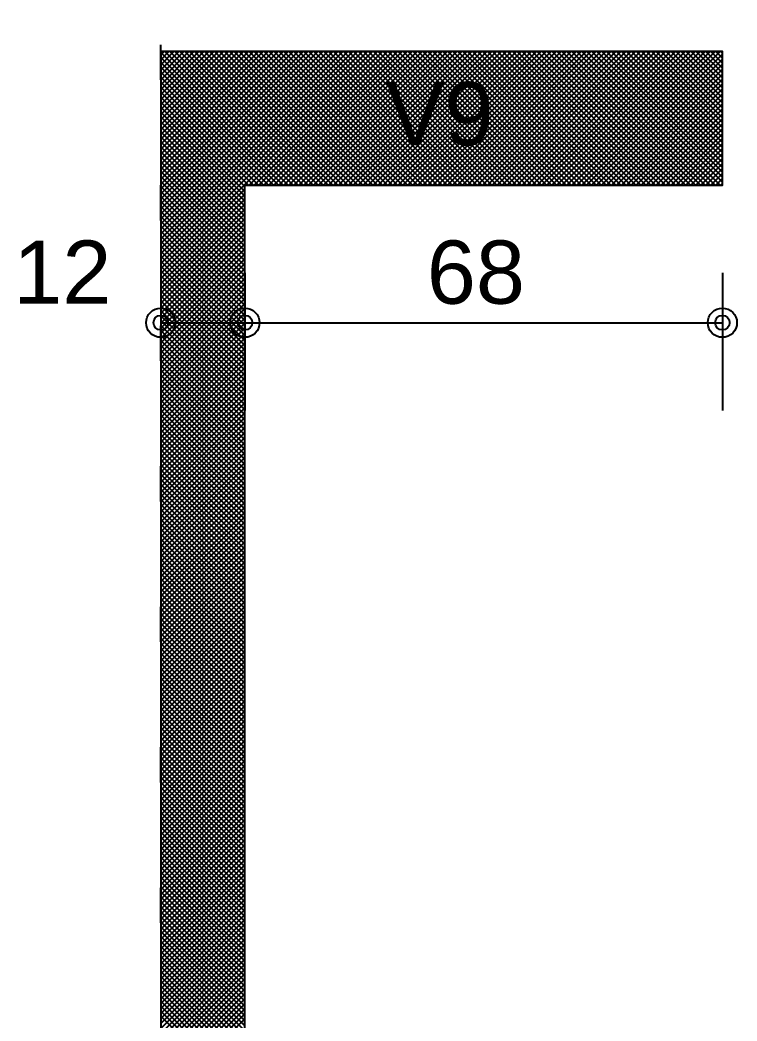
# Model space of a CAD drawing. Extents: x 0 to 119, y 0 to 84.
# Drawn here: x 13.589 to 15.632, y 47.981 to 50.831 of the extents above; entities that cross this region are included whole.
import ezdxf

# ---------------------------------------------------------------- set-up
doc = ezdxf.new("R2010")
doc.units = 0
doc.header["$MEASUREMENT"] = 0
doc.linetypes.add('ESTILO_TQS_0002', pattern=[0.4, 0.1, -0.3])
for name, color, linetype in [('29', 9, 'CONTINUOUS'), ('3', 7, 'CONTINUOUS'), ('32', 250, 'CONTINUOUS'), ('6', 178, 'CONTINUOUS')]:
    doc.layers.add(name, color=color, linetype=linetype)
doc.styles.add('TQS_ARIAL', font='arial.ttf')

msp = doc.modelspace()

# ---------------------------------------------------------------- linework, layer by layer
at = {"layer": '29', "color": 9, "linetype": 'Continuous'}
for p, q in [((13.990148, 50.123304), (14.607683, 50.74084)), ((13.990148, 50.137446), (14.593541, 50.74084)), ((13.990148, 50.151589), (14.579399, 50.74084)), ((13.990148, 50.165731), (14.565257, 50.74084)), ((13.990148, 50.179873), (14.551115, 50.74084)), ((13.990148, 50.194015), (14.536973, 50.74084)), ((13.990148, 50.208157), (14.522831, 50.74084)), ((13.990148, 50.222299), (14.508689, 50.74084)), ((13.990148, 50.236441), (14.494546, 50.74084)), ((13.990148, 50.250584), (14.480404, 50.74084)), ((13.990148, 50.264726), (14.466262, 50.74084)), ((13.990148, 50.278868), (14.45212, 50.74084)), ((13.990148, 50.29301), (14.437978, 50.74084)), ((13.990148, 50.307152), (14.423836, 50.74084)), ((13.990148, 50.321294), (14.409694, 50.74084)), ((13.990148, 50.335436), (14.395551, 50.74084)), ((13.990148, 50.349579), (14.381409, 50.74084)), ((13.990148, 50.363721), (14.367267, 50.74084)), ((13.990148, 50.377863), (14.353125, 50.74084)), ((13.990148, 50.392005), (14.338983, 50.74084)), ((13.990148, 50.406147), (14.324841, 50.74084)), ((13.990148, 50.420289), (14.310699, 50.74084)), ((13.990148, 50.434431), (14.296556, 50.74084)), ((13.990148, 50.448573), (14.282414, 50.74084)), ((13.990148, 50.462716), (14.268272, 50.74084)), ((13.990148, 50.476858), (14.25413, 50.74084)), ((13.990148, 50.491), (14.239988, 50.74084)), ((13.990148, 50.505142), (14.225846, 50.74084)), ((13.990148, 50.519284), (14.211704, 50.74084)), ((13.990148, 50.533426), (14.197562, 50.74084)), ((13.990148, 50.547568), (14.183419, 50.74084)), ((13.990148, 50.561711), (14.169277, 50.74084)), ((13.990148, 50.575853), (14.155135, 50.74084)), ((13.990148, 50.589995), (14.140993, 50.74084)), ((13.990148, 50.604137), (14.126851, 50.74084)), ((13.990148, 50.618279), (14.112709, 50.74084)), ((13.990148, 50.632421), (14.098567, 50.74084)), ((13.990148, 50.646563), (14.084424, 50.74084)), ((13.990148, 50.660706), (14.070282, 50.74084)), ((13.990148, 50.674848), (14.05614, 50.74084)), ((13.990148, 50.68899), (14.041998, 50.74084)), ((13.990148, 50.703132), (14.027856, 50.74084)), ((13.990148, 50.717274), (14.013714, 50.74084)), ((13.990148, 50.731416), (13.999572, 50.74084)), ((13.990148, 50.738407), (14.367715, 50.36084)), ((14.001857, 50.74084), (14.381857, 50.36084)), ((14.015999, 50.74084), (14.395999, 50.36084)), ((14.030141, 50.74084), (14.410141, 50.36084)), ((14.044283, 50.74084), (14.424283, 50.36084)), ((14.058425, 50.74084), (14.438425, 50.36084)), ((14.072568, 50.74084), (14.452568, 50.36084)), ((14.08671, 50.74084), (14.46671, 50.36084)), ((14.100852, 50.74084), (14.480852, 50.36084)), ((14.114994, 50.74084), (14.494994, 50.36084)), ((14.129136, 50.74084), (14.509136, 50.36084)), ((14.143278, 50.74084), (14.523278, 50.36084)), ((14.15742, 50.74084), (14.53742, 50.36084)), ((14.171563, 50.74084), (14.551563, 50.36084)), ((14.185705, 50.74084), (14.565705, 50.36084)), ((14.199847, 50.74084), (14.579847, 50.36084)), ((14.213989, 50.74084), (14.593989, 50.36084)), ((14.228131, 50.74084), (14.608131, 50.36084)), ((14.241826, 50.36084), (14.621826, 50.74084)), ((14.242273, 50.74084), (14.622273, 50.36084)), ((14.255968, 50.36084), (14.635968, 50.74084)), ((14.256415, 50.74084), (14.636415, 50.36084)), ((14.27011, 50.36084), (14.65011, 50.74084)), ((14.270557, 50.74084), (14.650557, 50.36084)), ((14.284252, 50.36084), (14.664252, 50.74084)), ((14.2847, 50.74084), (14.6647, 50.36084)), ((14.298394, 50.36084), (14.678394, 50.74084)), ((14.298842, 50.74084), (14.678842, 50.36084)), ((14.312536, 50.36084), (14.692536, 50.74084)), ((14.312984, 50.74084), (14.692984, 50.36084)), ((14.326678, 50.36084), (14.706678, 50.74084)), ((14.327126, 50.74084), (14.707126, 50.36084)), ((14.340821, 50.36084), (14.720821, 50.74084)), ((14.341268, 50.74084), (14.721268, 50.36084)), ((14.354963, 50.36084), (14.734963, 50.74084)), ((14.35541, 50.74084), (14.73541, 50.36084)), ((14.369105, 50.36084), (14.749105, 50.74084)), ((14.369552, 50.74084), (14.749552, 50.36084)), ((14.383247, 50.36084), (14.763247, 50.74084)), ((14.383695, 50.74084), (14.763695, 50.36084)), ((14.397389, 50.36084), (14.777389, 50.74084)), ((14.397837, 50.74084), (14.777837, 50.36084)), ((14.411531, 50.36084), (14.791531, 50.74084)), ((14.411979, 50.74084), (14.791979, 50.36084)), ((14.425673, 50.36084), (14.805673, 50.74084)), ((14.426121, 50.74084), (14.806121, 50.36084)), ((14.439816, 50.36084), (14.819816, 50.74084)), ((14.440263, 50.74084), (14.820263, 50.36084)), ((14.453958, 50.36084), (14.833958, 50.74084)), ((14.454405, 50.74084), (14.834405, 50.36084)), ((14.4681, 50.36084), (14.8481, 50.74084)), ((14.468547, 50.74084), (14.848547, 50.36084)), ((14.482242, 50.36084), (14.862242, 50.74084)), ((14.482689, 50.74084), (14.862689, 50.36084)), ((14.496384, 50.36084), (14.876384, 50.74084)), ((14.496832, 50.74084), (14.876832, 50.36084)), ((14.510526, 50.36084), (14.890526, 50.74084)), ((14.510974, 50.74084), (14.890974, 50.36084)), ((14.524668, 50.36084), (14.904668, 50.74084)), ((14.525116, 50.74084), (14.905116, 50.36084)), ((14.53881, 50.36084), (14.91881, 50.74084)), ((14.539258, 50.74084), (14.919258, 50.36084)), ((14.552953, 50.36084), (14.932953, 50.74084)), ((14.5534, 50.74084), (14.9334, 50.36084)), ((14.567095, 50.36084), (14.947095, 50.74084)), ((14.567542, 50.74084), (14.947542, 50.36084)), ((14.581237, 50.36084), (14.961237, 50.74084)), ((14.581684, 50.74084), (14.961684, 50.36084)), ((14.595379, 50.36084), (14.975379, 50.74084)), ((14.595827, 50.74084), (14.975827, 50.36084)), ((14.609521, 50.36084), (14.989521, 50.74084)), ((14.609969, 50.74084), (14.989969, 50.36084)), ((14.623663, 50.36084), (15.003663, 50.74084)), ((14.624111, 50.74084), (15.004111, 50.36084)), ((14.637805, 50.36084), (15.017805, 50.74084)), ((14.638253, 50.74084), (15.018253, 50.36084)), ((14.651948, 50.36084), (15.031948, 50.74084)), ((14.652395, 50.74084), (15.032395, 50.36084)), ((14.66609, 50.36084), (15.04609, 50.74084)), ((14.666537, 50.74084), (15.046537, 50.36084)), ((14.680232, 50.36084), (15.060232, 50.74084)), ((14.680679, 50.74084), (15.060679, 50.36084)), ((14.694374, 50.36084), (15.074374, 50.74084)), ((14.694822, 50.74084), (15.074822, 50.36084)), ((14.708516, 50.36084), (15.088516, 50.74084)), ((14.708964, 50.74084), (15.088964, 50.36084)), ((14.722658, 50.36084), (15.102658, 50.74084)), ((14.723106, 50.74084), (15.103106, 50.36084)), ((14.7368, 50.36084), (15.1168, 50.74084)), ((14.737248, 50.74084), (15.117248, 50.36084)), ((14.750942, 50.36084), (15.130942, 50.74084)), ((14.75139, 50.74084), (15.13139, 50.36084)), ((14.765085, 50.36084), (15.145085, 50.74084)), ((14.765532, 50.74084), (15.145532, 50.36084)), ((14.779227, 50.36084), (15.159227, 50.74084)), ((14.779674, 50.74084), (15.159674, 50.36084)), ((14.793369, 50.36084), (15.173369, 50.74084)), ((14.793816, 50.74084), (15.173816, 50.36084)), ((14.807511, 50.36084), (15.187511, 50.74084)), ((14.807959, 50.74084), (15.187959, 50.36084)), ((14.821653, 50.36084), (15.201653, 50.74084)), ((14.822101, 50.74084), (15.202101, 50.36084)), ((14.835795, 50.36084), (15.215795, 50.74084)), ((14.836243, 50.74084), (15.216243, 50.36084)), ((14.849937, 50.36084), (15.229937, 50.74084)), ((14.850385, 50.74084), (15.230385, 50.36084)), ((14.86408, 50.36084), (15.24408, 50.74084)), ((14.864527, 50.74084), (15.244527, 50.36084)), ((14.878222, 50.36084), (15.258222, 50.74084)), ((14.878669, 50.74084), (15.258669, 50.36084)), ((14.892364, 50.36084), (15.272364, 50.74084)), ((14.892811, 50.74084), (15.272811, 50.36084)), ((14.906506, 50.36084), (15.286506, 50.74084)), ((14.906954, 50.74084), (15.286954, 50.36084)), ((14.920648, 50.36084), (15.300648, 50.74084)), ((14.921096, 50.74084), (15.301096, 50.36084)), ((14.93479, 50.36084), (15.31479, 50.74084)), ((14.935238, 50.74084), (15.315238, 50.36084)), ((14.948932, 50.36084), (15.328932, 50.74084)), ((14.94938, 50.74084), (15.32938, 50.36084)), ((14.963075, 50.36084), (15.343075, 50.74084)), ((14.963522, 50.74084), (15.343522, 50.36084)), ((14.977217, 50.36084), (15.357217, 50.74084)), ((14.977664, 50.74084), (15.357664, 50.36084)), ((14.991359, 50.36084), (15.371359, 50.74084)), ((14.991806, 50.74084), (15.371806, 50.36084)), ((15.005501, 50.36084), (15.385501, 50.74084)), ((15.005949, 50.74084), (15.385949, 50.36084)), ((15.019643, 50.36084), (15.399643, 50.74084)), ((15.020091, 50.74084), (15.400091, 50.36084)), ((15.033785, 50.36084), (15.413785, 50.74084)), ((15.034233, 50.74084), (15.414233, 50.36084)), ((15.047927, 50.36084), (15.427927, 50.74084)), ((15.048375, 50.74084), (15.428375, 50.36084)), ((15.062069, 50.36084), (15.442069, 50.74084)), ((15.062517, 50.74084), (15.442517, 50.36084)), ((15.076212, 50.36084), (15.456212, 50.74084)), ((15.076659, 50.74084), (15.456659, 50.36084)), ((15.090354, 50.36084), (15.470354, 50.74084)), ((15.090801, 50.74084), (15.470801, 50.36084)), ((15.104496, 50.36084), (15.484496, 50.74084)), ((15.104943, 50.74084), (15.484943, 50.36084)), ((15.118638, 50.36084), (15.498638, 50.74084)), ((15.119086, 50.74084), (15.499086, 50.36084)), ((15.13278, 50.36084), (15.51278, 50.74084)), ((15.133228, 50.74084), (15.513228, 50.36084)), ((15.146922, 50.36084), (15.526922, 50.74084)), ((15.14737, 50.74084), (15.52737, 50.36084)), ((15.161064, 50.36084), (15.541064, 50.74084)), ((15.161512, 50.74084), (15.541512, 50.36084)), ((15.175207, 50.36084), (15.555207, 50.74084)), ((15.175654, 50.74084), (15.555654, 50.36084)), ((15.189349, 50.36084), (15.569349, 50.74084)), ((15.189796, 50.74084), (15.569796, 50.36084)), ((15.203491, 50.36084), (15.583491, 50.74084)), ((15.203938, 50.74084), (15.583938, 50.36084)), ((15.217633, 50.36084), (15.590148, 50.733355)), ((15.218081, 50.74084), (15.590148, 50.368773)), ((15.232223, 50.74084), (15.590148, 50.382915)), ((15.246365, 50.74084), (15.590148, 50.397057)), ((15.260507, 50.74084), (15.590148, 50.411199)), ((15.274649, 50.74084), (15.590148, 50.425341)), ((15.288791, 50.74084), (15.590148, 50.439483)), ((15.302933, 50.74084), (15.590148, 50.453626)), ((15.317075, 50.74084), (15.590148, 50.467768)), ((15.331218, 50.74084), (15.590148, 50.48191)), ((15.34536, 50.74084), (15.590148, 50.496052)), ((15.359502, 50.74084), (15.590148, 50.510194)), ((15.373644, 50.74084), (15.590148, 50.524336)), ((15.387786, 50.74084), (15.590148, 50.538478)), ((15.401928, 50.74084), (15.590148, 50.55262)), ((15.41607, 50.74084), (15.590148, 50.566763)), ((15.430213, 50.74084), (15.590148, 50.580905)), ((15.444355, 50.74084), (15.590148, 50.595047)), ((15.458497, 50.74084), (15.590148, 50.609189)), ((15.472639, 50.74084), (15.590148, 50.623331)), ((15.486781, 50.74084), (15.590148, 50.637473)), ((15.500923, 50.74084), (15.590148, 50.651615)), ((15.515065, 50.74084), (15.590148, 50.665758)), ((15.529208, 50.74084), (15.590148, 50.6799)), ((15.54335, 50.74084), (15.590148, 50.694042)), ((15.557492, 50.74084), (15.590148, 50.708184)), ((15.571634, 50.74084), (15.590148, 50.722326)), ((15.585776, 50.74084), (15.590148, 50.736468)), ((13.990148, 50.724265), (14.353573, 50.36084)), ((13.990148, 50.710123), (14.33943, 50.36084)), ((15.231775, 50.36084), (15.590148, 50.719213)), ((15.245917, 50.36084), (15.590148, 50.705071)), ((13.990148, 50.695981), (14.325288, 50.36084)), ((13.990148, 50.681838), (14.311146, 50.36084)), ((15.260059, 50.36084), (15.590148, 50.690928)), ((15.274202, 50.36084), (15.590148, 50.676786)), ((13.990148, 50.667696), (14.297004, 50.36084)), ((13.990148, 50.653554), (14.282862, 50.36084)), ((15.288344, 50.36084), (15.590148, 50.662644)), ((15.302486, 50.36084), (15.590148, 50.648502)), ((13.990148, 50.639412), (14.26872, 50.36084)), ((13.990148, 50.62527), (14.254578, 50.36084)), ((15.316628, 50.36084), (15.590148, 50.63436)), ((15.33077, 50.36084), (15.590148, 50.620218)), ((13.990148, 50.611128), (14.240436, 50.36084)), ((13.990148, 50.596986), (14.230148, 50.356986)), ((15.344912, 50.36084), (15.590148, 50.606076)), ((15.359054, 50.36084), (15.590148, 50.591934)), ((13.990148, 50.582843), (14.230148, 50.342843)), ((13.990148, 50.568701), (14.230148, 50.328701)), ((15.373196, 50.36084), (15.590148, 50.577791)), ((15.387339, 50.36084), (15.590148, 50.563649)), ((13.990148, 50.554559), (14.230148, 50.314559)), ((13.990148, 50.540417), (14.230148, 50.300417)), ((13.990148, 50.526275), (14.230148, 50.286275)), ((15.401481, 50.36084), (15.590148, 50.549507)), ((15.415623, 50.36084), (15.590148, 50.535365)), ((13.990148, 50.512133), (14.230148, 50.272133)), ((13.990148, 50.497991), (14.230148, 50.257991)), ((15.429765, 50.36084), (15.590148, 50.521223)), ((15.443907, 50.36084), (15.590148, 50.507081)), ((13.990148, 50.483848), (14.230148, 50.243848)), ((13.990148, 50.469706), (14.230148, 50.229706)), ((15.458049, 50.36084), (15.590148, 50.492939)), ((15.472191, 50.36084), (15.590148, 50.478796)), ((13.990148, 50.455564), (14.230148, 50.215564)), ((13.990148, 50.441422), (14.230148, 50.201422)), ((15.486334, 50.36084), (15.590148, 50.464654)), ((15.500476, 50.36084), (15.590148, 50.450512)), ((13.990148, 50.42728), (14.230148, 50.18728)), ((13.990148, 50.413138), (14.230148, 50.173138)), ((15.514618, 50.36084), (15.590148, 50.43637)), ((15.52876, 50.36084), (15.590148, 50.422228)), ((13.990148, 50.398996), (14.230148, 50.158996)), ((13.990148, 50.384854), (14.230148, 50.144854)), ((15.542902, 50.36084), (15.590148, 50.408086)), ((15.557044, 50.36084), (15.590148, 50.393944)), ((13.990148, 50.370711), (14.230148, 50.130711)), ((13.990148, 50.356569), (14.230148, 50.116569)), ((15.571186, 50.36084), (15.590148, 50.379801)), ((15.585329, 50.36084), (15.590148, 50.365659)), ((13.990148, 50.109162), (14.230148, 50.349162)), ((13.990148, 50.342427), (14.230148, 50.102427)), ((13.990148, 50.09502), (14.230148, 50.33502)), ((13.990148, 50.328285), (14.230148, 50.088285)), ((13.990148, 50.080878), (14.230148, 50.320878)), ((13.990148, 50.314143), (14.230148, 50.074143)), ((13.990148, 50.066736), (14.230148, 50.306736)), ((13.990148, 50.300001), (14.230148, 50.060001)), ((13.990148, 50.052594), (14.230148, 50.292594)), ((13.990148, 50.285859), (14.230148, 50.045859)), ((13.990148, 50.038452), (14.230148, 50.278452)), ((13.990148, 50.271716), (14.230148, 50.031716)), ((13.990148, 50.024309), (14.230148, 50.264309)), ((13.990148, 50.257574), (14.230148, 50.017574)), ((13.990148, 50.010167), (14.230148, 50.250167)), ((13.990148, 50.243432), (14.230148, 50.003432)), ((13.990148, 49.996025), (14.230148, 50.236025)), ((13.990148, 50.22929), (14.230148, 49.98929)), ((13.990148, 49.981883), (14.230148, 50.221883)), ((13.990148, 50.215148), (14.230148, 49.975148)), ((13.990148, 49.967741), (14.230148, 50.207741)), ((13.990148, 50.201006), (14.230148, 49.961006)), ((13.990148, 49.953599), (14.230148, 50.193599)), ((13.990148, 50.186864), (14.230148, 49.946864)), ((13.990148, 49.939457), (14.230148, 50.179457)), ((13.990148, 50.172721), (14.230148, 49.932721)), ((13.990148, 49.925314), (14.230148, 50.165314)), ((13.990148, 50.158579), (14.230148, 49.918579)), ((13.990148, 49.911172), (14.230148, 50.151172)), ((13.990148, 50.144437), (14.230148, 49.904437)), ((13.990148, 49.89703), (14.230148, 50.13703)), ((13.990148, 50.130295), (14.230148, 49.890295)), ((13.990148, 49.882888), (14.230148, 50.122888)), ((13.990148, 50.116153), (14.230148, 49.876153)), ((13.990148, 49.868746), (14.230148, 50.108746)), ((13.990148, 50.102011), (14.230148, 49.862011)), ((13.990148, 49.854604), (14.230148, 50.094604)), ((13.990148, 50.087869), (14.230148, 49.847869)), ((13.990148, 49.840462), (14.230148, 50.080462)), ((13.990148, 50.073727), (14.230148, 49.833727)), ((13.990148, 49.82632), (14.230148, 50.06632)), ((13.990148, 50.059584), (14.230148, 49.819584)), ((13.990148, 49.812177), (14.230148, 50.052177)), ((13.990148, 50.045442), (14.230148, 49.805442)), ((13.990148, 49.798035), (14.230148, 50.038035)), ((13.990148, 50.0313), (14.230148, 49.7913)), ((13.990148, 49.783893), (14.230148, 50.023893)), ((13.990148, 50.017158), (14.230148, 49.777158)), ((13.990148, 49.769751), (14.230148, 50.009751)), ((13.990148, 50.003016), (14.230148, 49.763016)), ((13.990148, 49.755609), (14.230148, 49.995609)), ((13.990148, 49.988874), (14.230148, 49.748874)), ((13.990148, 49.741467), (14.230148, 49.981467)), ((13.990148, 49.974732), (14.230148, 49.734732)), ((13.990148, 49.727325), (14.230148, 49.967325)), ((13.990148, 49.960589), (14.230148, 49.720589)), ((13.990148, 49.713182), (14.230148, 49.953182)), ((13.990148, 49.946447), (14.230148, 49.706447)), ((13.990148, 49.69904), (14.230148, 49.93904)), ((13.990148, 49.932305), (14.230148, 49.692305)), ((13.990148, 49.684898), (14.230148, 49.924898)), ((13.990148, 49.918163), (14.230148, 49.678163)), ((13.990148, 49.670756), (14.230148, 49.910756)), ((13.990148, 49.904021), (14.230148, 49.664021)), ((13.990148, 49.656614), (14.230148, 49.896614)), ((13.990148, 49.889879), (14.230148, 49.649879)), ((13.990148, 49.642472), (14.230148, 49.882472)), ((13.990148, 49.875737), (14.230148, 49.635737)), ((13.990148, 49.62833), (14.230148, 49.86833)), ((13.990148, 49.861595), (14.230148, 49.621595)), ((13.990148, 49.614187), (14.230148, 49.854187)), ((13.990148, 49.847452), (14.230148, 49.607452)), ((13.990148, 49.600045), (14.230148, 49.840045)), ((13.990148, 49.83331), (14.230148, 49.59331)), ((13.990148, 49.585903), (14.230148, 49.825903)), ((13.990148, 49.819168), (14.230148, 49.579168)), ((13.990148, 49.571761), (14.230148, 49.811761)), ((13.990148, 49.805026), (14.230148, 49.565026)), ((13.990148, 49.557619), (14.230148, 49.797619)), ((13.990148, 49.790884), (14.230148, 49.550884)), ((13.990148, 49.543477), (14.230148, 49.783477)), ((13.990148, 49.776742), (14.230148, 49.536742)), ((13.990148, 49.529335), (14.230148, 49.769335)), ((13.990148, 49.7626), (14.230148, 49.5226)), ((13.990148, 49.515193), (14.230148, 49.755193)), ((13.990148, 49.748457), (14.230148, 49.508457)), ((13.990148, 49.50105), (14.230148, 49.74105)), ((13.990148, 49.734315), (14.230148, 49.494315)), ((13.990148, 49.486908), (14.230148, 49.726908)), ((13.990148, 49.720173), (14.230148, 49.480173)), ((13.990148, 49.472766), (14.230148, 49.712766)), ((13.990148, 49.706031), (14.230148, 49.466031)), ((13.990148, 49.458624), (14.230148, 49.698624)), ((13.990148, 49.691889), (14.230148, 49.451889)), ((13.990148, 49.444482), (14.230148, 49.684482)), ((13.990148, 49.677747), (14.230148, 49.437747)), ((13.990148, 49.43034), (14.230148, 49.67034)), ((13.990148, 49.663605), (14.230148, 49.423605)), ((13.990148, 49.416198), (14.230148, 49.656198)), ((13.990148, 49.649462), (14.230148, 49.409462)), ((13.990148, 49.402055), (14.230148, 49.642055)), ((13.990148, 49.63532), (14.230148, 49.39532)), ((13.990148, 49.387913), (14.230148, 49.627913)), ((13.990148, 49.621178), (14.230148, 49.381178)), ((13.990148, 49.373771), (14.230148, 49.613771)), ((13.990148, 49.607036), (14.230148, 49.367036)), ((13.990148, 49.359629), (14.230148, 49.599629)), ((13.990148, 49.592894), (14.230148, 49.352894)), ((13.990148, 49.345487), (14.230148, 49.585487)), ((13.990148, 49.578752), (14.230148, 49.338752)), ((13.990148, 49.331345), (14.230148, 49.571345)), ((13.990148, 49.56461), (14.230148, 49.32461)), ((13.990148, 49.317203), (14.230148, 49.557203)), ((13.990148, 49.550468), (14.230148, 49.310468)), ((13.990148, 49.30306), (14.230148, 49.54306)), ((13.990148, 49.536325), (14.230148, 49.296325)), ((13.990148, 49.288918), (14.230148, 49.528918)), ((13.990148, 49.522183), (14.230148, 49.282183)), ((13.990148, 49.274776), (14.230148, 49.514776)), ((13.990148, 49.508041), (14.230148, 49.268041)), ((13.990148, 49.260634), (14.230148, 49.500634)), ((13.990148, 49.493899), (14.230148, 49.253899)), ((13.990148, 49.246492), (14.230148, 49.486492)), ((13.990148, 49.479757), (14.230148, 49.239757)), ((13.990148, 49.23235), (14.230148, 49.47235)), ((13.990148, 49.465615), (14.230148, 49.225615)), ((13.990148, 49.218208), (14.230148, 49.458208)), ((13.990148, 49.451473), (14.230148, 49.211473)), ((13.990148, 49.204066), (14.230148, 49.444066)), ((13.990148, 49.43733), (14.230148, 49.19733)), ((13.990148, 49.189923), (14.230148, 49.429923)), ((13.990148, 49.423188), (14.230148, 49.183188)), ((13.990148, 49.175781), (14.230148, 49.415781)), ((13.990148, 49.409046), (14.230148, 49.169046)), ((13.990148, 49.161639), (14.230148, 49.401639)), ((13.990148, 49.394904), (14.230148, 49.154904)), ((13.990148, 49.147497), (14.230148, 49.387497)), ((13.990148, 49.380762), (14.230148, 49.140762)), ((13.990148, 49.133355), (14.230148, 49.373355)), ((13.990148, 49.36662), (14.230148, 49.12662)), ((13.990148, 49.119213), (14.230148, 49.359213)), ((13.990148, 49.352478), (14.230148, 49.112478)), ((13.990148, 49.105071), (14.230148, 49.345071)), ((13.990148, 49.338335), (14.230148, 49.098335)), ((13.990148, 49.090928), (14.230148, 49.330928)), ((13.990148, 49.324193), (14.230148, 49.084193)), ((13.990148, 49.076786), (14.230148, 49.316786)), ((13.990148, 49.310051), (14.230148, 49.070051)), ((13.990148, 49.062644), (14.230148, 49.302644)), ((13.990148, 49.295909), (14.230148, 49.055909)), ((13.990148, 49.048502), (14.230148, 49.288502)), ((13.990148, 49.281767), (14.230148, 49.041767)), ((13.990148, 49.03436), (14.230148, 49.27436)), ((13.990148, 49.267625), (14.230148, 49.027625)), ((13.990148, 49.020218), (14.230148, 49.260218)), ((13.990148, 49.253483), (14.230148, 49.013483)), ((13.990148, 49.006076), (14.230148, 49.246076)), ((13.990148, 49.239341), (14.230148, 48.999341)), ((13.990148, 48.991934), (14.230148, 49.231934)), ((13.990148, 49.225198), (14.230148, 48.985198)), ((13.990148, 48.977791), (14.230148, 49.217791)), ((13.990148, 49.211056), (14.230148, 48.971056)), ((13.990148, 48.963649), (14.230148, 49.203649)), ((13.990148, 49.196914), (14.230148, 48.956914)), ((13.990148, 48.949507), (14.230148, 49.189507)), ((13.990148, 49.182772), (14.230148, 48.942772)), ((13.990148, 48.935365), (14.230148, 49.175365)), ((13.990148, 49.16863), (14.230148, 48.92863)), ((13.990148, 48.921223), (14.230148, 49.161223)), ((13.990148, 49.154488), (14.230148, 48.914488)), ((13.990148, 48.907081), (14.230148, 49.147081)), ((13.990148, 49.140346), (14.230148, 48.900346)), ((13.990148, 48.892939), (14.230148, 49.132939)), ((13.990148, 49.126203), (14.230148, 48.886203)), ((13.990148, 48.878796), (14.230148, 49.118796)), ((13.990148, 49.112061), (14.230148, 48.872061)), ((13.990148, 48.864654), (14.230148, 49.104654)), ((13.990148, 49.097919), (14.230148, 48.857919)), ((13.990148, 48.850512), (14.230148, 49.090512)), ((13.990148, 49.083777), (14.230148, 48.843777)), ((13.990148, 48.83637), (14.230148, 49.07637)), ((13.990148, 49.069635), (14.230148, 48.829635)), ((13.990148, 48.822228), (14.230148, 49.062228)), ((13.990148, 49.055493), (14.230148, 48.815493)), ((13.990148, 48.808086), (14.230148, 49.048086)), ((13.990148, 49.041351), (14.230148, 48.801351)), ((13.990148, 48.793944), (14.230148, 49.033944)), ((13.990148, 49.027209), (14.230148, 48.787209)), ((13.990148, 48.779801), (14.230148, 49.019801)), ((13.990148, 49.013066), (14.230148, 48.773066)), ((13.990148, 48.765659), (14.230148, 49.005659)), ((13.990148, 48.998924), (14.230148, 48.758924)), ((13.990148, 48.751517), (14.230148, 48.991517)), ((13.990148, 48.984782), (14.230148, 48.744782)), ((13.990148, 48.737375), (14.230148, 48.977375)), ((13.990148, 48.97064), (14.230148, 48.73064)), ((13.990148, 48.723233), (14.230148, 48.963233)), ((13.990148, 48.956498), (14.230148, 48.716498)), ((13.990148, 48.709091), (14.230148, 48.949091)), ((13.990148, 48.942356), (14.230148, 48.702356)), ((13.990148, 48.694949), (14.230148, 48.934949)), ((13.990148, 48.928214), (14.230148, 48.688214)), ((13.990148, 48.680807), (14.230148, 48.920807)), ((13.990148, 48.914071), (14.230148, 48.674071)), ((13.990148, 48.666664), (14.230148, 48.906664)), ((13.990148, 48.899929), (14.230148, 48.659929)), ((13.990148, 48.652522), (14.230148, 48.892522)), ((13.990148, 48.885787), (14.230148, 48.645787)), ((13.990148, 48.63838), (14.230148, 48.87838)), ((13.990148, 48.871645), (14.230148, 48.631645)), ((13.990148, 48.624238), (14.230148, 48.864238)), ((13.990148, 48.857503), (14.230148, 48.617503)), ((13.990148, 48.610096), (14.230148, 48.850096)), ((13.990148, 48.843361), (14.230148, 48.603361)), ((13.990148, 48.595954), (14.230148, 48.835954)), ((13.990148, 48.829219), (14.230148, 48.589219)), ((13.990148, 48.581812), (14.230148, 48.821812)), ((13.990148, 48.815076), (14.230148, 48.575076)), ((13.990148, 48.567669), (14.230148, 48.807669)), ((13.990148, 48.800934), (14.230148, 48.560934)), ((13.990148, 48.553527), (14.230148, 48.793527)), ((13.990148, 48.786792), (14.230148, 48.546792)), ((13.990148, 48.539385), (14.230148, 48.779385)), ((13.990148, 48.77265), (14.230148, 48.53265)), ((13.990148, 48.525243), (14.230148, 48.765243)), ((13.990148, 48.758508), (14.230148, 48.518508)), ((13.990148, 48.511101), (14.230148, 48.751101)), ((13.990148, 48.744366), (14.230148, 48.504366)), ((13.990148, 48.496959), (14.230148, 48.736959)), ((13.990148, 48.730224), (14.230148, 48.490224)), ((13.990148, 48.482817), (14.230148, 48.722817)), ((13.990148, 48.716082), (14.230148, 48.476082)), ((13.990148, 48.468674), (14.230148, 48.708674)), ((13.990148, 48.701939), (14.230148, 48.461939)), ((13.990148, 48.454532), (14.230148, 48.694532)), ((13.990148, 48.687797), (14.230148, 48.447797)), ((13.990148, 48.44039), (14.230148, 48.68039)), ((13.990148, 48.673655), (14.230148, 48.433655)), ((13.990148, 48.426248), (14.230148, 48.666248)), ((13.990148, 48.659513), (14.230148, 48.419513)), ((13.990148, 48.412106), (14.230148, 48.652106)), ((13.990148, 48.645371), (14.230148, 48.405371)), ((13.990148, 48.397964), (14.230148, 48.637964)), ((13.990148, 48.631229), (14.230148, 48.391229)), ((13.990148, 48.383822), (14.230148, 48.623822)), ((13.990148, 48.617087), (14.230148, 48.377087)), ((13.990148, 48.36968), (14.230148, 48.60968)), ((13.990148, 48.602944), (14.230148, 48.362944)), ((13.990148, 48.355537), (14.230148, 48.595537)), ((13.990148, 48.588802), (14.230148, 48.348802)), ((13.990148, 48.341395), (14.230148, 48.581395)), ((13.990148, 48.57466), (14.230148, 48.33466)), ((13.990148, 48.327253), (14.230148, 48.567253)), ((13.990148, 48.560518), (14.230148, 48.320518)), ((13.990148, 48.313111), (14.230148, 48.553111)), ((13.990148, 48.546376), (14.230148, 48.306376)), ((13.990148, 48.298969), (14.230148, 48.538969)), ((13.990148, 48.532234), (14.230148, 48.292234)), ((13.990148, 48.284827), (14.230148, 48.524827)), ((13.990148, 48.518092), (14.230148, 48.278092)), ((13.990148, 48.270685), (14.230148, 48.510685)), ((13.990148, 48.503949), (14.230148, 48.263949)), ((13.990148, 48.256542), (14.230148, 48.496542)), ((13.990148, 48.489807), (14.230148, 48.249807)), ((13.990148, 48.2424), (14.230148, 48.4824)), ((13.990148, 48.475665), (14.230148, 48.235665)), ((13.990148, 48.228258), (14.230148, 48.468258)), ((13.990148, 48.461523), (14.230148, 48.221523)), ((13.990148, 48.214116), (14.230148, 48.454116)), ((13.990148, 48.447381), (14.230148, 48.207381)), ((13.990148, 48.199974), (14.230148, 48.439974)), ((13.990148, 48.433239), (14.230148, 48.193239)), ((13.990148, 48.185832), (14.230148, 48.425832)), ((13.990148, 48.419097), (14.230148, 48.179097)), ((13.990148, 48.17169), (14.230148, 48.41169)), ((13.990148, 48.404955), (14.230148, 48.164955)), ((13.990148, 48.157548), (14.230148, 48.397548)), ((13.990148, 48.390812), (14.230148, 48.150812)), ((13.990148, 48.143405), (14.230148, 48.383405)), ((13.990148, 48.37667), (14.230148, 48.13667)), ((13.990148, 48.129263), (14.230148, 48.369263)), ((13.990148, 48.362528), (14.230148, 48.122528)), ((13.990148, 48.115121), (14.230148, 48.355121)), ((13.990148, 48.348386), (14.230148, 48.108386)), ((13.990148, 48.100979), (14.230148, 48.340979)), ((13.990148, 48.334244), (14.230148, 48.094244)), ((13.990148, 48.086837), (14.230148, 48.326837)), ((13.990148, 48.320102), (14.230148, 48.080102)), ((13.990148, 48.072695), (14.230148, 48.312695)), ((13.990148, 48.30596), (14.230148, 48.06596)), ((13.990148, 48.058553), (14.230148, 48.298553)), ((13.990148, 48.291817), (14.230148, 48.051817)), ((13.990148, 48.04441), (14.230148, 48.28441)), ((13.990148, 48.277675), (14.230148, 48.037675)), ((13.990148, 48.030268), (14.230148, 48.270268)), ((13.990148, 48.263533), (14.230148, 48.023533)), ((13.990148, 48.016126), (14.230148, 48.256126)), ((13.990148, 48.249391), (14.230148, 48.009391)), ((13.990148, 48.001984), (14.230148, 48.241984)), ((13.990148, 48.235249), (14.230148, 47.995249)), ((13.990148, 47.987842), (14.230148, 48.227842)), ((13.990148, 48.221107), (14.230148, 47.981107)), ((13.990148, 47.9737), (14.230148, 48.2137)), ((13.990148, 48.206965), (14.230148, 47.966965)), ((13.990148, 47.959558), (14.230148, 48.199558)), ((13.990148, 48.192823), (14.230148, 47.952823)), ((13.990148, 47.945415), (14.230148, 48.185415)), ((13.990148, 48.17868), (14.230148, 47.93868)), ((13.990148, 47.931273), (14.230148, 48.171273)), ((13.990148, 48.164538), (14.230148, 47.924538)), ((13.990148, 47.917131), (14.230148, 48.157131)), ((13.990148, 48.150396), (14.230148, 47.910396)), ((13.990148, 47.902989), (14.230148, 48.142989)), ((13.990148, 48.136254), (14.230148, 47.896254)), ((13.990148, 47.888847), (14.230148, 48.128847)), ((13.990148, 48.122112), (14.230148, 47.882112)), ((13.990148, 47.874705), (14.230148, 48.114705)), ((13.990148, 48.10797), (14.230148, 47.86797)), ((13.990148, 47.860563), (14.230148, 48.100563)), ((13.990148, 48.093828), (14.230148, 47.853828)), ((13.990148, 47.846421), (14.230148, 48.086421)), ((13.990148, 48.079685), (14.230148, 47.839685)), ((13.990148, 47.832278), (14.230148, 48.072278)), ((13.990148, 48.065543), (14.230148, 47.825543)), ((13.990148, 47.818136), (14.230148, 48.058136)), ((13.990148, 48.051401), (14.230148, 47.811401)), ((13.990148, 47.803994), (14.230148, 48.043994)), ((13.990148, 48.037259), (14.230148, 47.797259)), ((13.990148, 47.789852), (14.230148, 48.029852)), ((13.990148, 48.023117), (14.230148, 47.783117)), ((13.990148, 47.77571), (14.230148, 48.01571)), ((13.990148, 48.008975), (14.230148, 47.768975)), ((13.990148, 47.761568), (14.230148, 48.001568)), ((13.990148, 47.994833), (14.230148, 47.754833)), ((13.990148, 47.747426), (14.230148, 47.987426))]:
    msp.add_line(p, q, dxfattribs=at)
msp.add_lwpolyline([(13.990148, 45.66084), (15.590148, 45.66084), (15.590148, 46.14084), (14.230148, 46.14084), (14.230148, 50.36084), (15.590148, 50.36084), (15.590148, 50.74084), (13.990148, 50.74084), (13.990148, 46.14084), (13.990148, 45.66084)], dxfattribs=at)
at = {"layer": '3', "color": 7, "linetype": 'ESTILO_TQS_0002'}
msp.add_line((13.990148, 30.260222), (13.990148, 69.478391), dxfattribs=at)
at = {"layer": '32', "color": 250, "linetype": 'Continuous'}
for p, q in [((14.230148, 50.36084), (14.230148, 50.36084)), ((14.230148, 50.36084), (14.230148, 50.36084)), ((15.590148, 50.36084), (15.590148, 50.36084)), ((13.990148, 50.294294), (13.990148, 50.294294)), ((14.230148, 50.11084), (14.230148, 49.718905)), ((14.230148, 50.11084), (14.230148, 49.718905)), ((15.590148, 50.11084), (15.590148, 49.718905)), ((13.990148, 50.044294), (13.990148, 49.718905)), ((13.990148, 49.968905), (14.230148, 49.968905)), ((14.230148, 49.968905), (15.590148, 49.968905))]:
    msp.add_line(p, q, dxfattribs=at)
for centre, radius in [((13.990148, 49.968905), 0.041625), ((13.990148, 49.968905), 0.02075), ((14.230148, 49.968905), 0.041625), ((14.230148, 49.968905), 0.041625), ((14.230148, 49.968905), 0.02075), ((14.230148, 49.968905), 0.02075), ((15.590148, 49.968905), 0.041625), ((15.590148, 49.968905), 0.02075)]:
    msp.add_circle(centre, radius, dxfattribs=at)
at = {"layer": '6', "color": 178, "linetype": 'Continuous'}
for p, q in [((15.590148, 50.74084), (13.990148, 50.74084)), ((13.990148, 50.74084), (13.990148, 46.14084)), ((15.590148, 50.36084), (15.590148, 50.74084)), ((14.230148, 46.14084), (14.230148, 50.36084)), ((14.230148, 50.36084), (15.590148, 50.36084))]:
    msp.add_line(p, q, dxfattribs=at)

# ---------------------------------------------------------------- texts
at = {"layer": '32', "color": 250, "linetype": 'Continuous', "style": 'TQS_ARIAL'}
for s, p in [('V9', (14.631091, 50.473979)), ('12', (13.570148, 50.022905)), ('68', (14.748148, 50.022905))]:
    msp.add_text(s, height=0.18, dxfattribs=at).set_placement(p)

doc.saveas('drawing.dxf')
